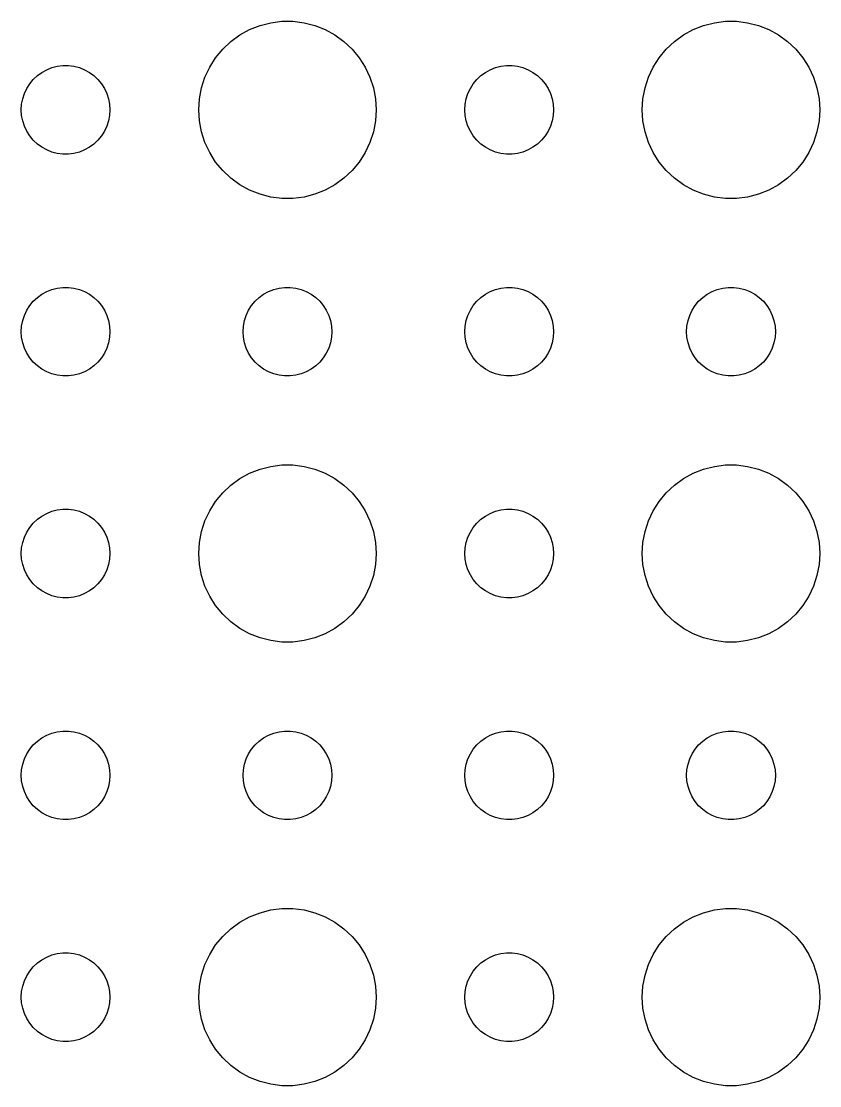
# Model space of a CAD drawing. Header units: metres. Extents: x -127 to 127, y -127 to 127.
# Drawn here: x 66 to 93, y 27.01 to 62.99 of the extents above; entities that cross this region are included whole.
import ezdxf

# ---------------------------------------------------------------- set-up
doc = ezdxf.new("R2010")
doc.units = ezdxf.units.M

msp = doc.modelspace()

# ---------------------------------------------------------------- linework, layer by layer
for p, q in [((74.4379, 62.9469), (74.8116, 62.9941)), ((74.8116, 62.9941), (75.1884, 62.9941)), ((75.1884, 62.9941), (75.5621, 62.9469)), ((89.4379, 62.9469), (89.8116, 62.9941)), ((89.8116, 62.9941), (90.1884, 62.9941)), ((90.1884, 62.9941), (90.5621, 62.9469)), ((73.3925, 62.533), (73.7227, 62.7145)), ((73.7227, 62.7145), (74.073, 62.8532)), ((74.073, 62.8532), (74.4379, 62.9469)), ((75.5621, 62.9469), (75.927, 62.8532)), ((75.927, 62.8532), (76.2773, 62.7145)), ((76.2773, 62.7145), (76.6075, 62.533)), ((88.3925, 62.533), (88.7227, 62.7145)), ((88.7227, 62.7145), (89.073, 62.8532)), ((89.073, 62.8532), (89.4379, 62.9469)), ((90.5621, 62.9469), (90.927, 62.8532)), ((90.927, 62.8532), (91.2773, 62.7145)), ((91.2773, 62.7145), (91.6075, 62.533)), ((72.8131, 62.0536), (73.0877, 62.3115)), ((73.0877, 62.3115), (73.3925, 62.533)), ((76.6075, 62.533), (76.9123, 62.3115)), ((76.9123, 62.3115), (77.1869, 62.0536)), ((87.8131, 62.0536), (88.0877, 62.3115)), ((88.0877, 62.3115), (88.3925, 62.533)), ((91.6075, 62.533), (91.9123, 62.3115)), ((91.9123, 62.3115), (92.1869, 62.0536)), ((72.573, 61.7634), (72.8131, 62.0536)), ((77.1869, 62.0536), (77.427, 61.7634)), ((87.573, 61.7634), (87.8131, 62.0536)), ((92.1869, 62.0536), (92.427, 61.7634)), ((72.3711, 61.4453), (72.573, 61.7634)), ((77.427, 61.7634), (77.6289, 61.4453)), ((87.3711, 61.4453), (87.573, 61.7634)), ((92.427, 61.7634), (92.6289, 61.4453)), ((66.5439, 61.1558), (66.6963, 61.2665)), ((66.6963, 61.2665), (66.8613, 61.3572)), ((66.8613, 61.3572), (67.0365, 61.4266)), ((67.0365, 61.4266), (67.2189, 61.4734)), ((67.2189, 61.4734), (67.4058, 61.497)), ((67.4058, 61.497), (67.5942, 61.497)), ((67.5942, 61.497), (67.7811, 61.4734)), ((67.7811, 61.4734), (67.9635, 61.4266)), ((67.9635, 61.4266), (68.1387, 61.3572)), ((68.1387, 61.3572), (68.3037, 61.2665)), ((68.3037, 61.2665), (68.4561, 61.1558)), ((72.2107, 61.1044), (72.3711, 61.4453)), ((77.6289, 61.4453), (77.7893, 61.1044)), ((81.5439, 61.1558), (81.6963, 61.2665)), ((81.6963, 61.2665), (81.8613, 61.3572)), ((81.8613, 61.3572), (82.0365, 61.4266)), ((82.0365, 61.4266), (82.2189, 61.4734)), ((82.2189, 61.4734), (82.4058, 61.497)), ((82.4058, 61.497), (82.5942, 61.497)), ((82.5942, 61.497), (82.7811, 61.4734)), ((82.7811, 61.4734), (82.9635, 61.4266)), ((82.9635, 61.4266), (83.1387, 61.3572)), ((83.1387, 61.3572), (83.3037, 61.2665)), ((83.3037, 61.2665), (83.4561, 61.1558)), ((87.2107, 61.1044), (87.3711, 61.4453)), ((92.6289, 61.4453), (92.7893, 61.1044)), ((66.1855, 60.7226), (66.2865, 60.8817)), ((66.2865, 60.8817), (66.4065, 61.0268)), ((66.4065, 61.0268), (66.5439, 61.1558)), ((68.4561, 61.1558), (68.5934, 61.0268)), ((68.5934, 61.0268), (68.7135, 60.8817)), ((68.7135, 60.8817), (68.8145, 60.7226)), ((72.0943, 60.7461), (72.2107, 61.1044)), ((77.7893, 61.1044), (77.9057, 60.7461)), ((81.1855, 60.7226), (81.2865, 60.8817)), ((81.2865, 60.8817), (81.4065, 61.0268)), ((81.4065, 61.0268), (81.5439, 61.1558)), ((83.4561, 61.1558), (83.5934, 61.0268)), ((83.5934, 61.0268), (83.7135, 60.8817)), ((83.7135, 60.8817), (83.8145, 60.7226)), ((87.0943, 60.7461), (87.2107, 61.1044)), ((92.7893, 61.1044), (92.9057, 60.7461)), ((66.0471, 60.373), (66.1053, 60.5522)), ((66.1053, 60.5522), (66.1855, 60.7226)), ((68.8145, 60.7226), (68.8947, 60.5522)), ((68.8947, 60.5522), (68.9529, 60.373)), ((72.0237, 60.376), (72.0943, 60.7461)), ((77.9057, 60.7461), (77.9763, 60.376)), ((81.0471, 60.373), (81.1053, 60.5522)), ((81.1053, 60.5522), (81.1855, 60.7226)), ((83.8145, 60.7226), (83.8947, 60.5522)), ((83.8947, 60.5522), (83.9529, 60.373)), ((87.0237, 60.376), (87.0943, 60.7461)), ((92.9057, 60.7461), (92.9763, 60.376)), ((66, 60), (66.0118, 60.188)), ((66.0118, 60.188), (66.0471, 60.373)), ((68.9529, 60.373), (68.9882, 60.188)), ((68.9882, 60.188), (69, 60)), ((72, 60), (72.0237, 60.376)), ((77.9763, 60.376), (78, 60)), ((81, 60), (81.0118, 60.188)), ((81.0118, 60.188), (81.0471, 60.373)), ((83.9529, 60.373), (83.9882, 60.188)), ((83.9882, 60.188), (84, 60)), ((87, 60), (87.0237, 60.376)), ((92.9763, 60.376), (93, 60)), ((66.0118, 59.812), (66, 60)), ((66.0471, 59.627), (66.0118, 59.812)), ((68.9882, 59.812), (68.9529, 59.627)), ((69, 60), (68.9882, 59.812)), ((72.0237, 59.624), (72, 60)), ((78, 60), (77.9763, 59.624)), ((81.0118, 59.812), (81, 60)), ((81.0471, 59.627), (81.0118, 59.812)), ((83.9882, 59.812), (83.9529, 59.627)), ((84, 60), (83.9882, 59.812)), ((87.0237, 59.624), (87, 60)), ((93, 60), (92.9763, 59.624)), ((66.1053, 59.4478), (66.0471, 59.627)), ((66.1855, 59.2774), (66.1053, 59.4478)), ((68.8947, 59.4478), (68.8145, 59.2774)), ((68.9529, 59.627), (68.8947, 59.4478)), ((72.0943, 59.2539), (72.0237, 59.624)), ((77.9763, 59.624), (77.9057, 59.2539)), ((81.1053, 59.4478), (81.0471, 59.627)), ((81.1855, 59.2774), (81.1053, 59.4478)), ((83.8947, 59.4478), (83.8145, 59.2774)), ((83.9529, 59.627), (83.8947, 59.4478)), ((87.0943, 59.2539), (87.0237, 59.624)), ((92.9763, 59.624), (92.9057, 59.2539)), ((66.2865, 59.1183), (66.1855, 59.2774)), ((66.4065, 58.9732), (66.2865, 59.1183)), ((68.7135, 59.1183), (68.5934, 58.9732)), ((68.8145, 59.2774), (68.7135, 59.1183)), ((72.2107, 58.8956), (72.0943, 59.2539)), ((77.9057, 59.2539), (77.7893, 58.8956)), ((81.2865, 59.1183), (81.1855, 59.2774)), ((81.4065, 58.9732), (81.2865, 59.1183)), ((83.7135, 59.1183), (83.5934, 58.9732)), ((83.8145, 59.2774), (83.7135, 59.1183)), ((87.2107, 58.8956), (87.0943, 59.2539)), ((92.9057, 59.2539), (92.7893, 58.8956)), ((66.5439, 58.8442), (66.4065, 58.9732)), ((66.6963, 58.7335), (66.5439, 58.8442)), ((66.8613, 58.6428), (66.6963, 58.7335)), ((68.3037, 58.7335), (68.1387, 58.6428)), ((68.4561, 58.8442), (68.3037, 58.7335)), ((68.5934, 58.9732), (68.4561, 58.8442)), ((72.3711, 58.5547), (72.2107, 58.8956)), ((77.7893, 58.8956), (77.6289, 58.5547)), ((81.5439, 58.8442), (81.4065, 58.9732)), ((81.6963, 58.7335), (81.5439, 58.8442)), ((81.8613, 58.6428), (81.6963, 58.7335)), ((83.3037, 58.7335), (83.1387, 58.6428)), ((83.4561, 58.8442), (83.3037, 58.7335)), ((83.5934, 58.9732), (83.4561, 58.8442)), ((87.3711, 58.5547), (87.2107, 58.8956)), ((92.7893, 58.8956), (92.6289, 58.5547)), ((67.0365, 58.5734), (66.8613, 58.6428)), ((67.2189, 58.5266), (67.0365, 58.5734)), ((67.4058, 58.503), (67.2189, 58.5266)), ((67.5942, 58.503), (67.4058, 58.503)), ((67.7811, 58.5266), (67.5942, 58.503)), ((67.9635, 58.5734), (67.7811, 58.5266)), ((68.1387, 58.6428), (67.9635, 58.5734)), ((72.573, 58.2366), (72.3711, 58.5547)), ((77.6289, 58.5547), (77.427, 58.2366)), ((82.0365, 58.5734), (81.8613, 58.6428)), ((82.2189, 58.5266), (82.0365, 58.5734)), ((82.4058, 58.503), (82.2189, 58.5266)), ((82.5942, 58.503), (82.4058, 58.503)), ((82.7811, 58.5266), (82.5942, 58.503)), ((82.9635, 58.5734), (82.7811, 58.5266)), ((83.1387, 58.6428), (82.9635, 58.5734)), ((87.573, 58.2366), (87.3711, 58.5547)), ((92.6289, 58.5547), (92.427, 58.2366)), ((72.8131, 57.9464), (72.573, 58.2366)), ((73.0877, 57.6885), (72.8131, 57.9464)), ((77.1869, 57.9464), (76.9123, 57.6885)), ((77.427, 58.2366), (77.1869, 57.9464)), ((87.8131, 57.9464), (87.573, 58.2366)), ((88.0877, 57.6885), (87.8131, 57.9464)), ((92.1869, 57.9464), (91.9123, 57.6885)), ((92.427, 58.2366), (92.1869, 57.9464)), ((73.3925, 57.467), (73.0877, 57.6885)), ((76.9123, 57.6885), (76.6075, 57.467)), ((88.3925, 57.467), (88.0877, 57.6885)), ((91.9123, 57.6885), (91.6075, 57.467)), ((73.7227, 57.2855), (73.3925, 57.467)), ((74.073, 57.1468), (73.7227, 57.2855)), ((76.2773, 57.2855), (75.927, 57.1468)), ((76.6075, 57.467), (76.2773, 57.2855)), ((88.7227, 57.2855), (88.3925, 57.467)), ((89.073, 57.1468), (88.7227, 57.2855)), ((91.2773, 57.2855), (90.927, 57.1468)), ((91.6075, 57.467), (91.2773, 57.2855)), ((74.4379, 57.0531), (74.073, 57.1468)), ((74.8116, 57.0059), (74.4379, 57.0531)), ((75.1884, 57.0059), (74.8116, 57.0059)), ((75.5621, 57.0531), (75.1884, 57.0059)), ((75.927, 57.1468), (75.5621, 57.0531)), ((89.4379, 57.0531), (89.073, 57.1468)), ((89.8116, 57.0059), (89.4379, 57.0531)), ((90.1884, 57.0059), (89.8116, 57.0059)), ((90.5621, 57.0531), (90.1884, 57.0059)), ((90.927, 57.1468), (90.5621, 57.0531)), ((67.2189, 53.9734), (67.4058, 53.997)), ((67.4058, 53.997), (67.5942, 53.997)), ((67.5942, 53.997), (67.7811, 53.9734)), ((74.7189, 53.9734), (74.9058, 53.997)), ((74.9058, 53.997), (75.0942, 53.997)), ((75.0942, 53.997), (75.2811, 53.9734)), ((82.2189, 53.9734), (82.4058, 53.997)), ((82.4058, 53.997), (82.5942, 53.997)), ((82.5942, 53.997), (82.7811, 53.9734)), ((89.7189, 53.9734), (89.9058, 53.997)), ((89.9058, 53.997), (90.0942, 53.997)), ((90.0942, 53.997), (90.2811, 53.9734)), ((66.4065, 53.5268), (66.5439, 53.6558)), ((66.5439, 53.6558), (66.6963, 53.7665)), ((66.6963, 53.7665), (66.8613, 53.8572)), ((66.8613, 53.8572), (67.0365, 53.9266)), ((67.0365, 53.9266), (67.2189, 53.9734)), ((67.7811, 53.9734), (67.9635, 53.9266)), ((67.9635, 53.9266), (68.1387, 53.8572)), ((68.1387, 53.8572), (68.3037, 53.7665)), ((68.3037, 53.7665), (68.4561, 53.6558)), ((68.4561, 53.6558), (68.5934, 53.5268)), ((73.9065, 53.5268), (74.0439, 53.6558)), ((74.0439, 53.6558), (74.1963, 53.7665)), ((74.1963, 53.7665), (74.3613, 53.8572)), ((74.3613, 53.8572), (74.5365, 53.9266)), ((74.5365, 53.9266), (74.7189, 53.9734)), ((75.2811, 53.9734), (75.4635, 53.9266)), ((75.4635, 53.9266), (75.6387, 53.8572)), ((75.6387, 53.8572), (75.8037, 53.7665)), ((75.8037, 53.7665), (75.9561, 53.6558)), ((75.9561, 53.6558), (76.0934, 53.5268)), ((81.4065, 53.5268), (81.5439, 53.6558)), ((81.5439, 53.6558), (81.6963, 53.7665)), ((81.6963, 53.7665), (81.8613, 53.8572)), ((81.8613, 53.8572), (82.0365, 53.9266)), ((82.0365, 53.9266), (82.2189, 53.9734)), ((82.7811, 53.9734), (82.9635, 53.9266)), ((82.9635, 53.9266), (83.1387, 53.8572)), ((83.1387, 53.8572), (83.3037, 53.7665)), ((83.3037, 53.7665), (83.4561, 53.6558)), ((83.4561, 53.6558), (83.5934, 53.5268)), ((88.9065, 53.5268), (89.0439, 53.6558)), ((89.0439, 53.6558), (89.1963, 53.7665)), ((89.1963, 53.7665), (89.3613, 53.8572)), ((89.3613, 53.8572), (89.5365, 53.9266)), ((89.5365, 53.9266), (89.7189, 53.9734)), ((90.2811, 53.9734), (90.4635, 53.9266)), ((90.4635, 53.9266), (90.6387, 53.8572)), ((90.6387, 53.8572), (90.8037, 53.7665)), ((90.8037, 53.7665), (90.9561, 53.6558)), ((90.9561, 53.6558), (91.0934, 53.5268)), ((66.1855, 53.2226), (66.2865, 53.3817)), ((66.2865, 53.3817), (66.4065, 53.5268)), ((68.5934, 53.5268), (68.7135, 53.3817)), ((68.7135, 53.3817), (68.8145, 53.2226)), ((73.6855, 53.2226), (73.7865, 53.3817)), ((73.7865, 53.3817), (73.9065, 53.5268)), ((76.0934, 53.5268), (76.2135, 53.3817)), ((76.2135, 53.3817), (76.3145, 53.2226)), ((81.1855, 53.2226), (81.2865, 53.3817)), ((81.2865, 53.3817), (81.4065, 53.5268)), ((83.5934, 53.5268), (83.7135, 53.3817)), ((83.7135, 53.3817), (83.8145, 53.2226)), ((88.6855, 53.2226), (88.7865, 53.3817)), ((88.7865, 53.3817), (88.9065, 53.5268)), ((91.0934, 53.5268), (91.2135, 53.3817)), ((91.2135, 53.3817), (91.3145, 53.2226)), ((66.0471, 52.873), (66.1053, 53.0522)), ((66.1053, 53.0522), (66.1855, 53.2226)), ((68.8145, 53.2226), (68.8947, 53.0522)), ((68.8947, 53.0522), (68.9529, 52.873)), ((73.5471, 52.873), (73.6053, 53.0522)), ((73.6053, 53.0522), (73.6855, 53.2226)), ((76.3145, 53.2226), (76.3947, 53.0522)), ((76.3947, 53.0522), (76.4529, 52.873)), ((81.0471, 52.873), (81.1053, 53.0522)), ((81.1053, 53.0522), (81.1855, 53.2226)), ((83.8145, 53.2226), (83.8947, 53.0522)), ((83.8947, 53.0522), (83.9529, 52.873)), ((88.5471, 52.873), (88.6053, 53.0522)), ((88.6053, 53.0522), (88.6855, 53.2226)), ((91.3145, 53.2226), (91.3947, 53.0522)), ((91.3947, 53.0522), (91.4529, 52.873)), ((66, 52.5), (66.0118, 52.688)), ((66.0118, 52.688), (66.0471, 52.873)), ((68.9529, 52.873), (68.9882, 52.688)), ((68.9882, 52.688), (69, 52.5)), ((73.5, 52.5), (73.5118, 52.688)), ((73.5118, 52.688), (73.5471, 52.873)), ((76.4529, 52.873), (76.4882, 52.688)), ((76.4882, 52.688), (76.5, 52.5)), ((81, 52.5), (81.0118, 52.688)), ((81.0118, 52.688), (81.0471, 52.873)), ((83.9529, 52.873), (83.9882, 52.688)), ((83.9882, 52.688), (84, 52.5)), ((88.5, 52.5), (88.5118, 52.688)), ((88.5118, 52.688), (88.5471, 52.873)), ((91.4529, 52.873), (91.4882, 52.688)), ((91.4882, 52.688), (91.5, 52.5)), ((66.0118, 52.312), (66, 52.5)), ((66.0471, 52.127), (66.0118, 52.312)), ((68.9882, 52.312), (68.9529, 52.127)), ((69, 52.5), (68.9882, 52.312)), ((73.5118, 52.312), (73.5, 52.5)), ((73.5471, 52.127), (73.5118, 52.312)), ((76.4882, 52.312), (76.4529, 52.127)), ((76.5, 52.5), (76.4882, 52.312)), ((81.0118, 52.312), (81, 52.5)), ((81.0471, 52.127), (81.0118, 52.312)), ((83.9882, 52.312), (83.9529, 52.127)), ((84, 52.5), (83.9882, 52.312)), ((88.5118, 52.312), (88.5, 52.5)), ((88.5471, 52.127), (88.5118, 52.312)), ((91.4882, 52.312), (91.4529, 52.127)), ((91.5, 52.5), (91.4882, 52.312)), ((66.1053, 51.9478), (66.0471, 52.127)), ((66.1855, 51.7774), (66.1053, 51.9478)), ((68.8947, 51.9478), (68.8145, 51.7774)), ((68.9529, 52.127), (68.8947, 51.9478)), ((73.6053, 51.9478), (73.5471, 52.127)), ((73.6855, 51.7774), (73.6053, 51.9478)), ((76.3947, 51.9478), (76.3145, 51.7774)), ((76.4529, 52.127), (76.3947, 51.9478)), ((81.1053, 51.9478), (81.0471, 52.127)), ((81.1855, 51.7774), (81.1053, 51.9478)), ((83.8947, 51.9478), (83.8145, 51.7774)), ((83.9529, 52.127), (83.8947, 51.9478)), ((88.6053, 51.9478), (88.5471, 52.127)), ((88.6855, 51.7774), (88.6053, 51.9478)), ((91.3947, 51.9478), (91.3145, 51.7774)), ((91.4529, 52.127), (91.3947, 51.9478)), ((66.2865, 51.6183), (66.1855, 51.7774)), ((66.4065, 51.4732), (66.2865, 51.6183)), ((66.5439, 51.3442), (66.4065, 51.4732)), ((68.5934, 51.4732), (68.4561, 51.3442)), ((68.7135, 51.6183), (68.5934, 51.4732)), ((68.8145, 51.7774), (68.7135, 51.6183)), ((73.7865, 51.6183), (73.6855, 51.7774)), ((73.9065, 51.4732), (73.7865, 51.6183)), ((74.0439, 51.3442), (73.9065, 51.4732)), ((76.0934, 51.4732), (75.9561, 51.3442)), ((76.2135, 51.6183), (76.0934, 51.4732)), ((76.3145, 51.7774), (76.2135, 51.6183)), ((81.2865, 51.6183), (81.1855, 51.7774)), ((81.4065, 51.4732), (81.2865, 51.6183)), ((81.5439, 51.3442), (81.4065, 51.4732)), ((83.5934, 51.4732), (83.4561, 51.3442)), ((83.7135, 51.6183), (83.5934, 51.4732)), ((83.8145, 51.7774), (83.7135, 51.6183)), ((88.7865, 51.6183), (88.6855, 51.7774)), ((88.9065, 51.4732), (88.7865, 51.6183)), ((89.0439, 51.3442), (88.9065, 51.4732)), ((91.0934, 51.4732), (90.9561, 51.3442)), ((91.2135, 51.6183), (91.0934, 51.4732)), ((91.3145, 51.7774), (91.2135, 51.6183)), ((66.6963, 51.2335), (66.5439, 51.3442)), ((66.8613, 51.1428), (66.6963, 51.2335)), ((67.0365, 51.0734), (66.8613, 51.1428)), ((68.1387, 51.1428), (67.9635, 51.0734)), ((68.3037, 51.2335), (68.1387, 51.1428)), ((68.4561, 51.3442), (68.3037, 51.2335)), ((74.1963, 51.2335), (74.0439, 51.3442)), ((74.3613, 51.1428), (74.1963, 51.2335)), ((74.5365, 51.0734), (74.3613, 51.1428)), ((75.6387, 51.1428), (75.4635, 51.0734)), ((75.8037, 51.2335), (75.6387, 51.1428)), ((75.9561, 51.3442), (75.8037, 51.2335)), ((81.6963, 51.2335), (81.5439, 51.3442)), ((81.8613, 51.1428), (81.6963, 51.2335)), ((82.0365, 51.0734), (81.8613, 51.1428)), ((83.1387, 51.1428), (82.9635, 51.0734)), ((83.3037, 51.2335), (83.1387, 51.1428)), ((83.4561, 51.3442), (83.3037, 51.2335)), ((89.1963, 51.2335), (89.0439, 51.3442)), ((89.3613, 51.1428), (89.1963, 51.2335)), ((89.5365, 51.0734), (89.3613, 51.1428)), ((90.6387, 51.1428), (90.4635, 51.0734)), ((90.8037, 51.2335), (90.6387, 51.1428)), ((90.9561, 51.3442), (90.8037, 51.2335)), ((67.2189, 51.0266), (67.0365, 51.0734)), ((67.4058, 51.003), (67.2189, 51.0266)), ((67.5942, 51.003), (67.4058, 51.003)), ((67.7811, 51.0266), (67.5942, 51.003)), ((67.9635, 51.0734), (67.7811, 51.0266)), ((74.7189, 51.0266), (74.5365, 51.0734)), ((74.9058, 51.003), (74.7189, 51.0266)), ((75.0942, 51.003), (74.9058, 51.003)), ((75.2811, 51.0266), (75.0942, 51.003)), ((75.4635, 51.0734), (75.2811, 51.0266)), ((82.2189, 51.0266), (82.0365, 51.0734)), ((82.4058, 51.003), (82.2189, 51.0266)), ((82.5942, 51.003), (82.4058, 51.003)), ((82.7811, 51.0266), (82.5942, 51.003)), ((82.9635, 51.0734), (82.7811, 51.0266)), ((89.7189, 51.0266), (89.5365, 51.0734)), ((89.9058, 51.003), (89.7189, 51.0266)), ((90.0942, 51.003), (89.9058, 51.003)), ((90.2811, 51.0266), (90.0942, 51.003)), ((90.4635, 51.0734), (90.2811, 51.0266)), ((74.073, 47.8532), (74.4379, 47.9469)), ((74.4379, 47.9469), (74.8116, 47.9941)), ((74.8116, 47.9941), (75.1884, 47.9941)), ((75.1884, 47.9941), (75.5621, 47.9469)), ((75.5621, 47.9469), (75.927, 47.8532)), ((89.073, 47.8532), (89.4379, 47.9469)), ((89.4379, 47.9469), (89.8116, 47.9941)), ((89.8116, 47.9941), (90.1884, 47.9941)), ((90.1884, 47.9941), (90.5621, 47.9469)), ((90.5621, 47.9469), (90.927, 47.8532)), ((73.0877, 47.3115), (73.3925, 47.533)), ((73.3925, 47.533), (73.7227, 47.7145)), ((73.7227, 47.7145), (74.073, 47.8532)), ((75.927, 47.8532), (76.2773, 47.7145)), ((76.2773, 47.7145), (76.6075, 47.533)), ((76.6075, 47.533), (76.9123, 47.3115)), ((88.0877, 47.3115), (88.3925, 47.533)), ((88.3925, 47.533), (88.7227, 47.7145)), ((88.7227, 47.7145), (89.073, 47.8532)), ((90.927, 47.8532), (91.2773, 47.7145)), ((91.2773, 47.7145), (91.6075, 47.533)), ((91.6075, 47.533), (91.9123, 47.3115)), ((72.8131, 47.0536), (73.0877, 47.3115)), ((76.9123, 47.3115), (77.1869, 47.0536)), ((87.8131, 47.0536), (88.0877, 47.3115)), ((91.9123, 47.3115), (92.1869, 47.0536)), ((72.573, 46.7634), (72.8131, 47.0536)), ((77.1869, 47.0536), (77.427, 46.7634)), ((87.573, 46.7634), (87.8131, 47.0536)), ((92.1869, 47.0536), (92.427, 46.7634)), ((66.8613, 46.3572), (67.0365, 46.4266)), ((67.0365, 46.4266), (67.2189, 46.4734)), ((67.2189, 46.4734), (67.4058, 46.497)), ((67.4058, 46.497), (67.5942, 46.497)), ((67.5942, 46.497), (67.7811, 46.4734)), ((67.7811, 46.4734), (67.9635, 46.4266)), ((67.9635, 46.4266), (68.1387, 46.3572)), ((72.2107, 46.1044), (72.3711, 46.4453)), ((72.3711, 46.4453), (72.573, 46.7634)), ((77.427, 46.7634), (77.6289, 46.4453)), ((77.6289, 46.4453), (77.7893, 46.1044)), ((81.8613, 46.3572), (82.0365, 46.4266)), ((82.0365, 46.4266), (82.2189, 46.4734)), ((82.2189, 46.4734), (82.4058, 46.497)), ((82.4058, 46.497), (82.5942, 46.497)), ((82.5942, 46.497), (82.7811, 46.4734)), ((82.7811, 46.4734), (82.9635, 46.4266)), ((82.9635, 46.4266), (83.1387, 46.3572)), ((87.2107, 46.1044), (87.3711, 46.4453)), ((87.3711, 46.4453), (87.573, 46.7634)), ((92.427, 46.7634), (92.6289, 46.4453)), ((92.6289, 46.4453), (92.7893, 46.1044)), ((66.4065, 46.0268), (66.5439, 46.1558)), ((66.5439, 46.1558), (66.6963, 46.2665)), ((66.6963, 46.2665), (66.8613, 46.3572)), ((68.1387, 46.3572), (68.3037, 46.2665)), ((68.3037, 46.2665), (68.4561, 46.1558)), ((68.4561, 46.1558), (68.5934, 46.0268)), ((72.0943, 45.7461), (72.2107, 46.1044)), ((77.7893, 46.1044), (77.9057, 45.7461)), ((81.4065, 46.0268), (81.5439, 46.1558)), ((81.5439, 46.1558), (81.6963, 46.2665)), ((81.6963, 46.2665), (81.8613, 46.3572)), ((83.1387, 46.3572), (83.3037, 46.2665)), ((83.3037, 46.2665), (83.4561, 46.1558)), ((83.4561, 46.1558), (83.5934, 46.0268)), ((87.0943, 45.7461), (87.2107, 46.1044)), ((92.7893, 46.1044), (92.9057, 45.7461)), ((66.1053, 45.5522), (66.1855, 45.7226)), ((66.1855, 45.7226), (66.2865, 45.8817)), ((66.2865, 45.8817), (66.4065, 46.0268)), ((68.5934, 46.0268), (68.7135, 45.8817)), ((68.7135, 45.8817), (68.8145, 45.7226)), ((68.8145, 45.7226), (68.8947, 45.5522)), ((72.0237, 45.376), (72.0943, 45.7461)), ((77.9057, 45.7461), (77.9763, 45.376)), ((81.1053, 45.5522), (81.1855, 45.7226)), ((81.1855, 45.7226), (81.2865, 45.8817)), ((81.2865, 45.8817), (81.4065, 46.0268)), ((83.5934, 46.0268), (83.7135, 45.8817)), ((83.7135, 45.8817), (83.8145, 45.7226)), ((83.8145, 45.7226), (83.8947, 45.5522)), ((87.0237, 45.376), (87.0943, 45.7461)), ((92.9057, 45.7461), (92.9763, 45.376)), ((66.0118, 45.188), (66.0471, 45.373)), ((66.0471, 45.373), (66.1053, 45.5522)), ((68.8947, 45.5522), (68.9529, 45.373)), ((68.9529, 45.373), (68.9882, 45.188)), ((72, 45), (72.0237, 45.376)), ((77.9763, 45.376), (78, 45)), ((81.0118, 45.188), (81.0471, 45.373)), ((81.0471, 45.373), (81.1053, 45.5522)), ((83.8947, 45.5522), (83.9529, 45.373)), ((83.9529, 45.373), (83.9882, 45.188)), ((87, 45), (87.0237, 45.376)), ((92.9763, 45.376), (93, 45)), ((66, 45), (66.0118, 45.188)), ((66.0118, 44.812), (66, 45)), ((68.9882, 45.188), (69, 45)), ((69, 45), (68.9882, 44.812)), ((72.0237, 44.624), (72, 45)), ((78, 45), (77.9763, 44.624)), ((81, 45), (81.0118, 45.188)), ((81.0118, 44.812), (81, 45)), ((83.9882, 45.188), (84, 45)), ((84, 45), (83.9882, 44.812)), ((87.0237, 44.624), (87, 45)), ((93, 45), (92.9763, 44.624)), ((66.0471, 44.627), (66.0118, 44.812)), ((66.1053, 44.4478), (66.0471, 44.627)), ((68.9529, 44.627), (68.8947, 44.4478)), ((68.9882, 44.812), (68.9529, 44.627)), ((81.0471, 44.627), (81.0118, 44.812)), ((81.1053, 44.4478), (81.0471, 44.627)), ((83.9529, 44.627), (83.8947, 44.4478)), ((83.9882, 44.812), (83.9529, 44.627)), ((66.1855, 44.2774), (66.1053, 44.4478)), ((66.2865, 44.1183), (66.1855, 44.2774)), ((68.8145, 44.2774), (68.7135, 44.1183)), ((68.8947, 44.4478), (68.8145, 44.2774)), ((72.0943, 44.2539), (72.0237, 44.624)), ((77.9763, 44.624), (77.9057, 44.2539)), ((81.1855, 44.2774), (81.1053, 44.4478)), ((81.2865, 44.1183), (81.1855, 44.2774)), ((83.8145, 44.2774), (83.7135, 44.1183)), ((83.8947, 44.4478), (83.8145, 44.2774)), ((87.0943, 44.2539), (87.0237, 44.624)), ((92.9763, 44.624), (92.9057, 44.2539)), ((66.4065, 43.9732), (66.2865, 44.1183)), ((66.5439, 43.8442), (66.4065, 43.9732)), ((68.5934, 43.9732), (68.4561, 43.8442)), ((68.7135, 44.1183), (68.5934, 43.9732)), ((72.2107, 43.8956), (72.0943, 44.2539)), ((77.9057, 44.2539), (77.7893, 43.8956)), ((81.4065, 43.9732), (81.2865, 44.1183)), ((81.5439, 43.8442), (81.4065, 43.9732)), ((83.5934, 43.9732), (83.4561, 43.8442)), ((83.7135, 44.1183), (83.5934, 43.9732)), ((87.2107, 43.8956), (87.0943, 44.2539)), ((92.9057, 44.2539), (92.7893, 43.8956)), ((66.6963, 43.7335), (66.5439, 43.8442)), ((66.8613, 43.6428), (66.6963, 43.7335)), ((67.0365, 43.5734), (66.8613, 43.6428)), ((67.2189, 43.5266), (67.0365, 43.5734)), ((67.9635, 43.5734), (67.7811, 43.5266)), ((68.1387, 43.6428), (67.9635, 43.5734)), ((68.3037, 43.7335), (68.1387, 43.6428)), ((68.4561, 43.8442), (68.3037, 43.7335)), ((72.3711, 43.5547), (72.2107, 43.8956)), ((72.573, 43.2366), (72.3711, 43.5547)), ((77.6289, 43.5547), (77.427, 43.2366)), ((77.7893, 43.8956), (77.6289, 43.5547)), ((81.6963, 43.7335), (81.5439, 43.8442)), ((81.8613, 43.6428), (81.6963, 43.7335)), ((82.0365, 43.5734), (81.8613, 43.6428)), ((82.2189, 43.5266), (82.0365, 43.5734)), ((82.9635, 43.5734), (82.7811, 43.5266)), ((83.1387, 43.6428), (82.9635, 43.5734)), ((83.3037, 43.7335), (83.1387, 43.6428)), ((83.4561, 43.8442), (83.3037, 43.7335)), ((87.3711, 43.5547), (87.2107, 43.8956)), ((87.573, 43.2366), (87.3711, 43.5547)), ((92.6289, 43.5547), (92.427, 43.2366)), ((92.7893, 43.8956), (92.6289, 43.5547)), ((67.4058, 43.503), (67.2189, 43.5266)), ((67.5942, 43.503), (67.4058, 43.503)), ((67.7811, 43.5266), (67.5942, 43.503)), ((72.8131, 42.9464), (72.573, 43.2366)), ((77.427, 43.2366), (77.1869, 42.9464)), ((82.4058, 43.503), (82.2189, 43.5266)), ((82.5942, 43.503), (82.4058, 43.503)), ((82.7811, 43.5266), (82.5942, 43.503)), ((87.8131, 42.9464), (87.573, 43.2366)), ((92.427, 43.2366), (92.1869, 42.9464)), ((73.0877, 42.6885), (72.8131, 42.9464)), ((77.1869, 42.9464), (76.9123, 42.6885)), ((88.0877, 42.6885), (87.8131, 42.9464)), ((92.1869, 42.9464), (91.9123, 42.6885)), ((73.3925, 42.467), (73.0877, 42.6885)), ((73.7227, 42.2855), (73.3925, 42.467)), ((76.6075, 42.467), (76.2773, 42.2855)), ((76.9123, 42.6885), (76.6075, 42.467)), ((88.3925, 42.467), (88.0877, 42.6885)), ((88.7227, 42.2855), (88.3925, 42.467)), ((91.6075, 42.467), (91.2773, 42.2855)), ((91.9123, 42.6885), (91.6075, 42.467)), ((74.073, 42.1468), (73.7227, 42.2855)), ((74.4379, 42.0531), (74.073, 42.1468)), ((75.927, 42.1468), (75.5621, 42.0531)), ((76.2773, 42.2855), (75.927, 42.1468)), ((89.073, 42.1468), (88.7227, 42.2855)), ((89.4379, 42.0531), (89.073, 42.1468)), ((90.927, 42.1468), (90.5621, 42.0531)), ((91.2773, 42.2855), (90.927, 42.1468)), ((74.8116, 42.0059), (74.4379, 42.0531)), ((75.1884, 42.0059), (74.8116, 42.0059)), ((75.5621, 42.0531), (75.1884, 42.0059)), ((89.8116, 42.0059), (89.4379, 42.0531)), ((90.1884, 42.0059), (89.8116, 42.0059)), ((90.5621, 42.0531), (90.1884, 42.0059)), ((66.8613, 38.8572), (67.0365, 38.9266)), ((67.0365, 38.9266), (67.2189, 38.9734)), ((67.2189, 38.9734), (67.4058, 38.997)), ((67.4058, 38.997), (67.5942, 38.997)), ((67.5942, 38.997), (67.7811, 38.9734)), ((67.7811, 38.9734), (67.9635, 38.9266)), ((67.9635, 38.9266), (68.1387, 38.8572)), ((74.3613, 38.8572), (74.5365, 38.9266)), ((74.5365, 38.9266), (74.7189, 38.9734)), ((74.7189, 38.9734), (74.9058, 38.997)), ((74.9058, 38.997), (75.0942, 38.997)), ((75.0942, 38.997), (75.2811, 38.9734)), ((75.2811, 38.9734), (75.4635, 38.9266)), ((75.4635, 38.9266), (75.6387, 38.8572)), ((81.8613, 38.8572), (82.0365, 38.9266)), ((82.0365, 38.9266), (82.2189, 38.9734)), ((82.2189, 38.9734), (82.4058, 38.997)), ((82.4058, 38.997), (82.5942, 38.997)), ((82.5942, 38.997), (82.7811, 38.9734)), ((82.7811, 38.9734), (82.9635, 38.9266)), ((82.9635, 38.9266), (83.1387, 38.8572)), ((89.3613, 38.8572), (89.5365, 38.9266)), ((89.5365, 38.9266), (89.7189, 38.9734)), ((89.7189, 38.9734), (89.9058, 38.997)), ((89.9058, 38.997), (90.0942, 38.997)), ((90.0942, 38.997), (90.2811, 38.9734)), ((90.2811, 38.9734), (90.4635, 38.9266)), ((90.4635, 38.9266), (90.6387, 38.8572)), ((66.2865, 38.3817), (66.4065, 38.5268)), ((66.4065, 38.5268), (66.5439, 38.6558)), ((66.5439, 38.6558), (66.6963, 38.7665)), ((66.6963, 38.7665), (66.8613, 38.8572)), ((68.1387, 38.8572), (68.3037, 38.7665)), ((68.3037, 38.7665), (68.4561, 38.6558)), ((68.4561, 38.6558), (68.5934, 38.5268)), ((68.5934, 38.5268), (68.7135, 38.3817)), ((73.7865, 38.3817), (73.9065, 38.5268)), ((73.9065, 38.5268), (74.0439, 38.6558)), ((74.0439, 38.6558), (74.1963, 38.7665)), ((74.1963, 38.7665), (74.3613, 38.8572)), ((75.6387, 38.8572), (75.8037, 38.7665)), ((75.8037, 38.7665), (75.9561, 38.6558)), ((75.9561, 38.6558), (76.0934, 38.5268)), ((76.0934, 38.5268), (76.2135, 38.3817)), ((81.2865, 38.3817), (81.4065, 38.5268)), ((81.4065, 38.5268), (81.5439, 38.6558)), ((81.5439, 38.6558), (81.6963, 38.7665)), ((81.6963, 38.7665), (81.8613, 38.8572)), ((83.1387, 38.8572), (83.3037, 38.7665)), ((83.3037, 38.7665), (83.4561, 38.6558)), ((83.4561, 38.6558), (83.5934, 38.5268)), ((83.5934, 38.5268), (83.7135, 38.3817)), ((88.7865, 38.3817), (88.9065, 38.5268)), ((88.9065, 38.5268), (89.0439, 38.6558)), ((89.0439, 38.6558), (89.1963, 38.7665)), ((89.1963, 38.7665), (89.3613, 38.8572)), ((90.6387, 38.8572), (90.8037, 38.7665)), ((90.8037, 38.7665), (90.9561, 38.6558)), ((90.9561, 38.6558), (91.0934, 38.5268)), ((91.0934, 38.5268), (91.2135, 38.3817)), ((66.1053, 38.0522), (66.1855, 38.2226)), ((66.1855, 38.2226), (66.2865, 38.3817)), ((68.7135, 38.3817), (68.8145, 38.2226)), ((68.8145, 38.2226), (68.8947, 38.0522)), ((73.6053, 38.0522), (73.6855, 38.2226)), ((73.6855, 38.2226), (73.7865, 38.3817)), ((76.2135, 38.3817), (76.3145, 38.2226)), ((76.3145, 38.2226), (76.3947, 38.0522)), ((81.1053, 38.0522), (81.1855, 38.2226)), ((81.1855, 38.2226), (81.2865, 38.3817)), ((83.7135, 38.3817), (83.8145, 38.2226)), ((83.8145, 38.2226), (83.8947, 38.0522)), ((88.6053, 38.0522), (88.6855, 38.2226)), ((88.6855, 38.2226), (88.7865, 38.3817)), ((91.2135, 38.3817), (91.3145, 38.2226)), ((91.3145, 38.2226), (91.3947, 38.0522)), ((66.0118, 37.688), (66.0471, 37.873)), ((66.0471, 37.873), (66.1053, 38.0522)), ((68.8947, 38.0522), (68.9529, 37.873)), ((68.9529, 37.873), (68.9882, 37.688)), ((73.5118, 37.688), (73.5471, 37.873)), ((73.5471, 37.873), (73.6053, 38.0522)), ((76.3947, 38.0522), (76.4529, 37.873)), ((76.4529, 37.873), (76.4882, 37.688)), ((81.0118, 37.688), (81.0471, 37.873)), ((81.0471, 37.873), (81.1053, 38.0522)), ((83.8947, 38.0522), (83.9529, 37.873)), ((83.9529, 37.873), (83.9882, 37.688)), ((88.5118, 37.688), (88.5471, 37.873)), ((88.5471, 37.873), (88.6053, 38.0522)), ((91.3947, 38.0522), (91.4529, 37.873)), ((91.4529, 37.873), (91.4882, 37.688)), ((66, 37.5), (66.0118, 37.688)), ((66.0118, 37.312), (66, 37.5)), ((68.9882, 37.688), (69, 37.5)), ((69, 37.5), (68.9882, 37.312)), ((73.5, 37.5), (73.5118, 37.688)), ((73.5118, 37.312), (73.5, 37.5)), ((76.4882, 37.688), (76.5, 37.5)), ((76.5, 37.5), (76.4882, 37.312)), ((81, 37.5), (81.0118, 37.688)), ((81.0118, 37.312), (81, 37.5)), ((83.9882, 37.688), (84, 37.5)), ((84, 37.5), (83.9882, 37.312)), ((88.5, 37.5), (88.5118, 37.688)), ((88.5118, 37.312), (88.5, 37.5)), ((91.4882, 37.688), (91.5, 37.5)), ((91.5, 37.5), (91.4882, 37.312)), ((66.0471, 37.127), (66.0118, 37.312)), ((66.1053, 36.9478), (66.0471, 37.127)), ((68.9529, 37.127), (68.8947, 36.9478)), ((68.9882, 37.312), (68.9529, 37.127)), ((73.5471, 37.127), (73.5118, 37.312)), ((73.6053, 36.9478), (73.5471, 37.127)), ((76.4529, 37.127), (76.3947, 36.9478)), ((76.4882, 37.312), (76.4529, 37.127)), ((81.0471, 37.127), (81.0118, 37.312)), ((81.1053, 36.9478), (81.0471, 37.127)), ((83.9529, 37.127), (83.8947, 36.9478)), ((83.9882, 37.312), (83.9529, 37.127)), ((88.5471, 37.127), (88.5118, 37.312)), ((88.6053, 36.9478), (88.5471, 37.127)), ((91.4529, 37.127), (91.3947, 36.9478)), ((91.4882, 37.312), (91.4529, 37.127)), ((66.1855, 36.7774), (66.1053, 36.9478)), ((66.2865, 36.6183), (66.1855, 36.7774)), ((68.8145, 36.7774), (68.7135, 36.6183)), ((68.8947, 36.9478), (68.8145, 36.7774)), ((73.6855, 36.7774), (73.6053, 36.9478)), ((73.7865, 36.6183), (73.6855, 36.7774)), ((76.3145, 36.7774), (76.2135, 36.6183)), ((76.3947, 36.9478), (76.3145, 36.7774)), ((81.1855, 36.7774), (81.1053, 36.9478)), ((81.2865, 36.6183), (81.1855, 36.7774)), ((83.8145, 36.7774), (83.7135, 36.6183)), ((83.8947, 36.9478), (83.8145, 36.7774)), ((88.6855, 36.7774), (88.6053, 36.9478)), ((88.7865, 36.6183), (88.6855, 36.7774)), ((91.3145, 36.7774), (91.2135, 36.6183)), ((91.3947, 36.9478), (91.3145, 36.7774)), ((66.4065, 36.4732), (66.2865, 36.6183)), ((66.5439, 36.3442), (66.4065, 36.4732)), ((68.5934, 36.4732), (68.4561, 36.3442)), ((68.7135, 36.6183), (68.5934, 36.4732)), ((73.9065, 36.4732), (73.7865, 36.6183)), ((74.0439, 36.3442), (73.9065, 36.4732)), ((76.0934, 36.4732), (75.9561, 36.3442)), ((76.2135, 36.6183), (76.0934, 36.4732)), ((81.4065, 36.4732), (81.2865, 36.6183)), ((81.5439, 36.3442), (81.4065, 36.4732)), ((83.5934, 36.4732), (83.4561, 36.3442)), ((83.7135, 36.6183), (83.5934, 36.4732)), ((88.9065, 36.4732), (88.7865, 36.6183)), ((89.0439, 36.3442), (88.9065, 36.4732)), ((91.0934, 36.4732), (90.9561, 36.3442)), ((91.2135, 36.6183), (91.0934, 36.4732)), ((66.6963, 36.2335), (66.5439, 36.3442)), ((66.8613, 36.1428), (66.6963, 36.2335)), ((67.0365, 36.0734), (66.8613, 36.1428)), ((67.2189, 36.0266), (67.0365, 36.0734)), ((67.4058, 36.003), (67.2189, 36.0266)), ((67.5942, 36.003), (67.4058, 36.003)), ((67.7811, 36.0266), (67.5942, 36.003)), ((67.9635, 36.0734), (67.7811, 36.0266)), ((68.1387, 36.1428), (67.9635, 36.0734)), ((68.3037, 36.2335), (68.1387, 36.1428)), ((68.4561, 36.3442), (68.3037, 36.2335)), ((74.1963, 36.2335), (74.0439, 36.3442)), ((74.3613, 36.1428), (74.1963, 36.2335)), ((74.5365, 36.0734), (74.3613, 36.1428)), ((74.7189, 36.0266), (74.5365, 36.0734)), ((74.9058, 36.003), (74.7189, 36.0266)), ((75.0942, 36.003), (74.9058, 36.003)), ((75.2811, 36.0266), (75.0942, 36.003)), ((75.4635, 36.0734), (75.2811, 36.0266)), ((75.6387, 36.1428), (75.4635, 36.0734)), ((75.8037, 36.2335), (75.6387, 36.1428)), ((75.9561, 36.3442), (75.8037, 36.2335)), ((81.6963, 36.2335), (81.5439, 36.3442)), ((81.8613, 36.1428), (81.6963, 36.2335)), ((82.0365, 36.0734), (81.8613, 36.1428)), ((82.2189, 36.0266), (82.0365, 36.0734)), ((82.4058, 36.003), (82.2189, 36.0266)), ((82.5942, 36.003), (82.4058, 36.003)), ((82.7811, 36.0266), (82.5942, 36.003)), ((82.9635, 36.0734), (82.7811, 36.0266)), ((83.1387, 36.1428), (82.9635, 36.0734)), ((83.3037, 36.2335), (83.1387, 36.1428)), ((83.4561, 36.3442), (83.3037, 36.2335)), ((89.1963, 36.2335), (89.0439, 36.3442)), ((89.3613, 36.1428), (89.1963, 36.2335)), ((89.5365, 36.0734), (89.3613, 36.1428)), ((89.7189, 36.0266), (89.5365, 36.0734)), ((89.9058, 36.003), (89.7189, 36.0266)), ((90.0942, 36.003), (89.9058, 36.003)), ((90.2811, 36.0266), (90.0942, 36.003)), ((90.4635, 36.0734), (90.2811, 36.0266)), ((90.6387, 36.1428), (90.4635, 36.0734)), ((90.8037, 36.2335), (90.6387, 36.1428)), ((90.9561, 36.3442), (90.8037, 36.2335)), ((73.7227, 32.7145), (74.073, 32.8532)), ((74.073, 32.8532), (74.4379, 32.9469)), ((74.4379, 32.9469), (74.8116, 32.9941)), ((74.8116, 32.9941), (75.1884, 32.9941)), ((75.1884, 32.9941), (75.5621, 32.9469)), ((75.5621, 32.9469), (75.927, 32.8532)), ((75.927, 32.8532), (76.2773, 32.7145)), ((88.7227, 32.7145), (89.073, 32.8532)), ((89.073, 32.8532), (89.4379, 32.9469)), ((89.4379, 32.9469), (89.8116, 32.9941)), ((89.8116, 32.9941), (90.1884, 32.9941)), ((90.1884, 32.9941), (90.5621, 32.9469)), ((90.5621, 32.9469), (90.927, 32.8532)), ((90.927, 32.8532), (91.2773, 32.7145)), ((73.0877, 32.3115), (73.3925, 32.533)), ((73.3925, 32.533), (73.7227, 32.7145)), ((76.2773, 32.7145), (76.6075, 32.533)), ((76.6075, 32.533), (76.9123, 32.3115)), ((88.0877, 32.3115), (88.3925, 32.533)), ((88.3925, 32.533), (88.7227, 32.7145)), ((91.2773, 32.7145), (91.6075, 32.533)), ((91.6075, 32.533), (91.9123, 32.3115)), ((72.573, 31.7634), (72.8131, 32.0536)), ((72.8131, 32.0536), (73.0877, 32.3115)), ((76.9123, 32.3115), (77.1869, 32.0536)), ((77.1869, 32.0536), (77.427, 31.7634)), ((87.573, 31.7634), (87.8131, 32.0536)), ((87.8131, 32.0536), (88.0877, 32.3115)), ((91.9123, 32.3115), (92.1869, 32.0536)), ((92.1869, 32.0536), (92.427, 31.7634)), ((72.3711, 31.4453), (72.573, 31.7634)), ((77.427, 31.7634), (77.6289, 31.4453)), ((87.3711, 31.4453), (87.573, 31.7634)), ((92.427, 31.7634), (92.6289, 31.4453)), ((66.6963, 31.2665), (66.8613, 31.3572)), ((66.8613, 31.3572), (67.0365, 31.4266)), ((67.0365, 31.4266), (67.2189, 31.4734)), ((67.2189, 31.4734), (67.4058, 31.497)), ((67.4058, 31.497), (67.5942, 31.497)), ((67.5942, 31.497), (67.7811, 31.4734)), ((67.7811, 31.4734), (67.9635, 31.4266)), ((67.9635, 31.4266), (68.1387, 31.3572)), ((68.1387, 31.3572), (68.3037, 31.2665)), ((72.2107, 31.1044), (72.3711, 31.4453)), ((77.6289, 31.4453), (77.7893, 31.1044)), ((81.6963, 31.2665), (81.8613, 31.3572)), ((81.8613, 31.3572), (82.0365, 31.4266)), ((82.0365, 31.4266), (82.2189, 31.4734)), ((82.2189, 31.4734), (82.4058, 31.497)), ((82.4058, 31.497), (82.5942, 31.497)), ((82.5942, 31.497), (82.7811, 31.4734)), ((82.7811, 31.4734), (82.9635, 31.4266)), ((82.9635, 31.4266), (83.1387, 31.3572)), ((83.1387, 31.3572), (83.3037, 31.2665)), ((87.2107, 31.1044), (87.3711, 31.4453)), ((92.6289, 31.4453), (92.7893, 31.1044)), ((66.2865, 30.8817), (66.4065, 31.0268)), ((66.4065, 31.0268), (66.5439, 31.1558)), ((66.5439, 31.1558), (66.6963, 31.2665)), ((68.3037, 31.2665), (68.4561, 31.1558)), ((68.4561, 31.1558), (68.5934, 31.0268)), ((68.5934, 31.0268), (68.7135, 30.8817)), ((72.0943, 30.7461), (72.2107, 31.1044)), ((77.7893, 31.1044), (77.9057, 30.7461)), ((81.2865, 30.8817), (81.4065, 31.0268)), ((81.4065, 31.0268), (81.5439, 31.1558)), ((81.5439, 31.1558), (81.6963, 31.2665)), ((83.3037, 31.2665), (83.4561, 31.1558)), ((83.4561, 31.1558), (83.5934, 31.0268)), ((83.5934, 31.0268), (83.7135, 30.8817)), ((87.0943, 30.7461), (87.2107, 31.1044)), ((92.7893, 31.1044), (92.9057, 30.7461)), ((66.1053, 30.5522), (66.1855, 30.7226)), ((66.1855, 30.7226), (66.2865, 30.8817)), ((68.7135, 30.8817), (68.8145, 30.7226)), ((68.8145, 30.7226), (68.8947, 30.5522)), ((72.0237, 30.376), (72.0943, 30.7461)), ((77.9057, 30.7461), (77.9763, 30.376)), ((81.1053, 30.5522), (81.1855, 30.7226)), ((81.1855, 30.7226), (81.2865, 30.8817)), ((83.7135, 30.8817), (83.8145, 30.7226)), ((83.8145, 30.7226), (83.8947, 30.5522)), ((87.0237, 30.376), (87.0943, 30.7461)), ((92.9057, 30.7461), (92.9763, 30.376)), ((66.0118, 30.188), (66.0471, 30.373)), ((66.0471, 30.373), (66.1053, 30.5522)), ((68.8947, 30.5522), (68.9529, 30.373)), ((68.9529, 30.373), (68.9882, 30.188)), ((72, 30), (72.0237, 30.376)), ((77.9763, 30.376), (78, 30)), ((81.0118, 30.188), (81.0471, 30.373)), ((81.0471, 30.373), (81.1053, 30.5522)), ((83.8947, 30.5522), (83.9529, 30.373)), ((83.9529, 30.373), (83.9882, 30.188)), ((87, 30), (87.0237, 30.376)), ((92.9763, 30.376), (93, 30)), ((66, 30), (66.0118, 30.188)), ((66.0118, 29.812), (66, 30)), ((68.9882, 30.188), (69, 30)), ((69, 30), (68.9882, 29.812)), ((72.0237, 29.624), (72, 30)), ((78, 30), (77.9763, 29.624)), ((81, 30), (81.0118, 30.188)), ((81.0118, 29.812), (81, 30)), ((83.9882, 30.188), (84, 30)), ((84, 30), (83.9882, 29.812)), ((87.0237, 29.624), (87, 30)), ((93, 30), (92.9763, 29.624)), ((66.0471, 29.627), (66.0118, 29.812)), ((66.1053, 29.4478), (66.0471, 29.627)), ((68.9529, 29.627), (68.8947, 29.4478)), ((68.9882, 29.812), (68.9529, 29.627)), ((72.0943, 29.2539), (72.0237, 29.624)), ((77.9763, 29.624), (77.9057, 29.2539)), ((81.0471, 29.627), (81.0118, 29.812)), ((81.1053, 29.4478), (81.0471, 29.627)), ((83.9529, 29.627), (83.8947, 29.4478)), ((83.9882, 29.812), (83.9529, 29.627)), ((87.0943, 29.2539), (87.0237, 29.624)), ((92.9763, 29.624), (92.9057, 29.2539)), ((66.1855, 29.2774), (66.1053, 29.4478)), ((66.2865, 29.1183), (66.1855, 29.2774)), ((68.8145, 29.2774), (68.7135, 29.1183)), ((68.8947, 29.4478), (68.8145, 29.2774)), ((72.2107, 28.8956), (72.0943, 29.2539)), ((77.9057, 29.2539), (77.7893, 28.8956)), ((81.1855, 29.2774), (81.1053, 29.4478)), ((81.2865, 29.1183), (81.1855, 29.2774)), ((83.8145, 29.2774), (83.7135, 29.1183)), ((83.8947, 29.4478), (83.8145, 29.2774)), ((87.2107, 28.8956), (87.0943, 29.2539)), ((92.9057, 29.2539), (92.7893, 28.8956)), ((66.4065, 28.9732), (66.2865, 29.1183)), ((66.5439, 28.8442), (66.4065, 28.9732)), ((66.6963, 28.7335), (66.5439, 28.8442)), ((68.4561, 28.8442), (68.3037, 28.7335)), ((68.5934, 28.9732), (68.4561, 28.8442)), ((68.7135, 29.1183), (68.5934, 28.9732)), ((72.3711, 28.5547), (72.2107, 28.8956)), ((77.7893, 28.8956), (77.6289, 28.5547)), ((81.4065, 28.9732), (81.2865, 29.1183)), ((81.5439, 28.8442), (81.4065, 28.9732)), ((81.6963, 28.7335), (81.5439, 28.8442)), ((83.4561, 28.8442), (83.3037, 28.7335)), ((83.5934, 28.9732), (83.4561, 28.8442)), ((83.7135, 29.1183), (83.5934, 28.9732)), ((87.3711, 28.5547), (87.2107, 28.8956)), ((92.7893, 28.8956), (92.6289, 28.5547)), ((66.8613, 28.6427), (66.6963, 28.7335)), ((67.0365, 28.5734), (66.8613, 28.6427)), ((67.2189, 28.5266), (67.0365, 28.5734)), ((67.4058, 28.503), (67.2189, 28.5266)), ((67.5942, 28.503), (67.4058, 28.503)), ((67.7811, 28.5266), (67.5942, 28.503)), ((67.9635, 28.5734), (67.7811, 28.5266)), ((68.1387, 28.6427), (67.9635, 28.5734)), ((68.3037, 28.7335), (68.1387, 28.6427)), ((72.573, 28.2366), (72.3711, 28.5547)), ((77.6289, 28.5547), (77.427, 28.2366)), ((81.8613, 28.6427), (81.6963, 28.7335)), ((82.0365, 28.5734), (81.8613, 28.6427)), ((82.2189, 28.5266), (82.0365, 28.5734)), ((82.4058, 28.503), (82.2189, 28.5266)), ((82.5942, 28.503), (82.4058, 28.503)), ((82.7811, 28.5266), (82.5942, 28.503)), ((82.9635, 28.5734), (82.7811, 28.5266)), ((83.1387, 28.6427), (82.9635, 28.5734)), ((83.3037, 28.7335), (83.1387, 28.6427)), ((87.573, 28.2366), (87.3711, 28.5547)), ((92.6289, 28.5547), (92.427, 28.2366)), ((72.8131, 27.9464), (72.573, 28.2366)), ((77.427, 28.2366), (77.1869, 27.9464)), ((87.8131, 27.9464), (87.573, 28.2366)), ((92.427, 28.2366), (92.1869, 27.9464)), ((73.0877, 27.6884), (72.8131, 27.9464)), ((77.1869, 27.9464), (76.9123, 27.6884)), ((88.0877, 27.6884), (87.8131, 27.9464)), ((92.1869, 27.9464), (91.9123, 27.6884)), ((73.3925, 27.467), (73.0877, 27.6884)), ((73.7227, 27.2855), (73.3925, 27.467)), ((76.6075, 27.467), (76.2773, 27.2855)), ((76.9123, 27.6884), (76.6075, 27.467)), ((88.3925, 27.467), (88.0877, 27.6884)), ((88.7227, 27.2855), (88.3925, 27.467)), ((91.6075, 27.467), (91.2773, 27.2855)), ((91.9123, 27.6884), (91.6075, 27.467)), ((74.073, 27.1468), (73.7227, 27.2855)), ((74.4379, 27.0531), (74.073, 27.1468)), ((74.8116, 27.0059), (74.4379, 27.0531)), ((75.1884, 27.0059), (74.8116, 27.0059)), ((75.5621, 27.0531), (75.1884, 27.0059)), ((75.927, 27.1468), (75.5621, 27.0531)), ((76.2773, 27.2855), (75.927, 27.1468)), ((89.073, 27.1468), (88.7227, 27.2855)), ((89.4379, 27.0531), (89.073, 27.1468)), ((89.8116, 27.0059), (89.4379, 27.0531)), ((90.1884, 27.0059), (89.8116, 27.0059)), ((90.5621, 27.0531), (90.1884, 27.0059)), ((90.927, 27.1468), (90.5621, 27.0531)), ((91.2773, 27.2855), (90.927, 27.1468))]:
    msp.add_line(p, q)

doc.saveas('drawing.dxf')
